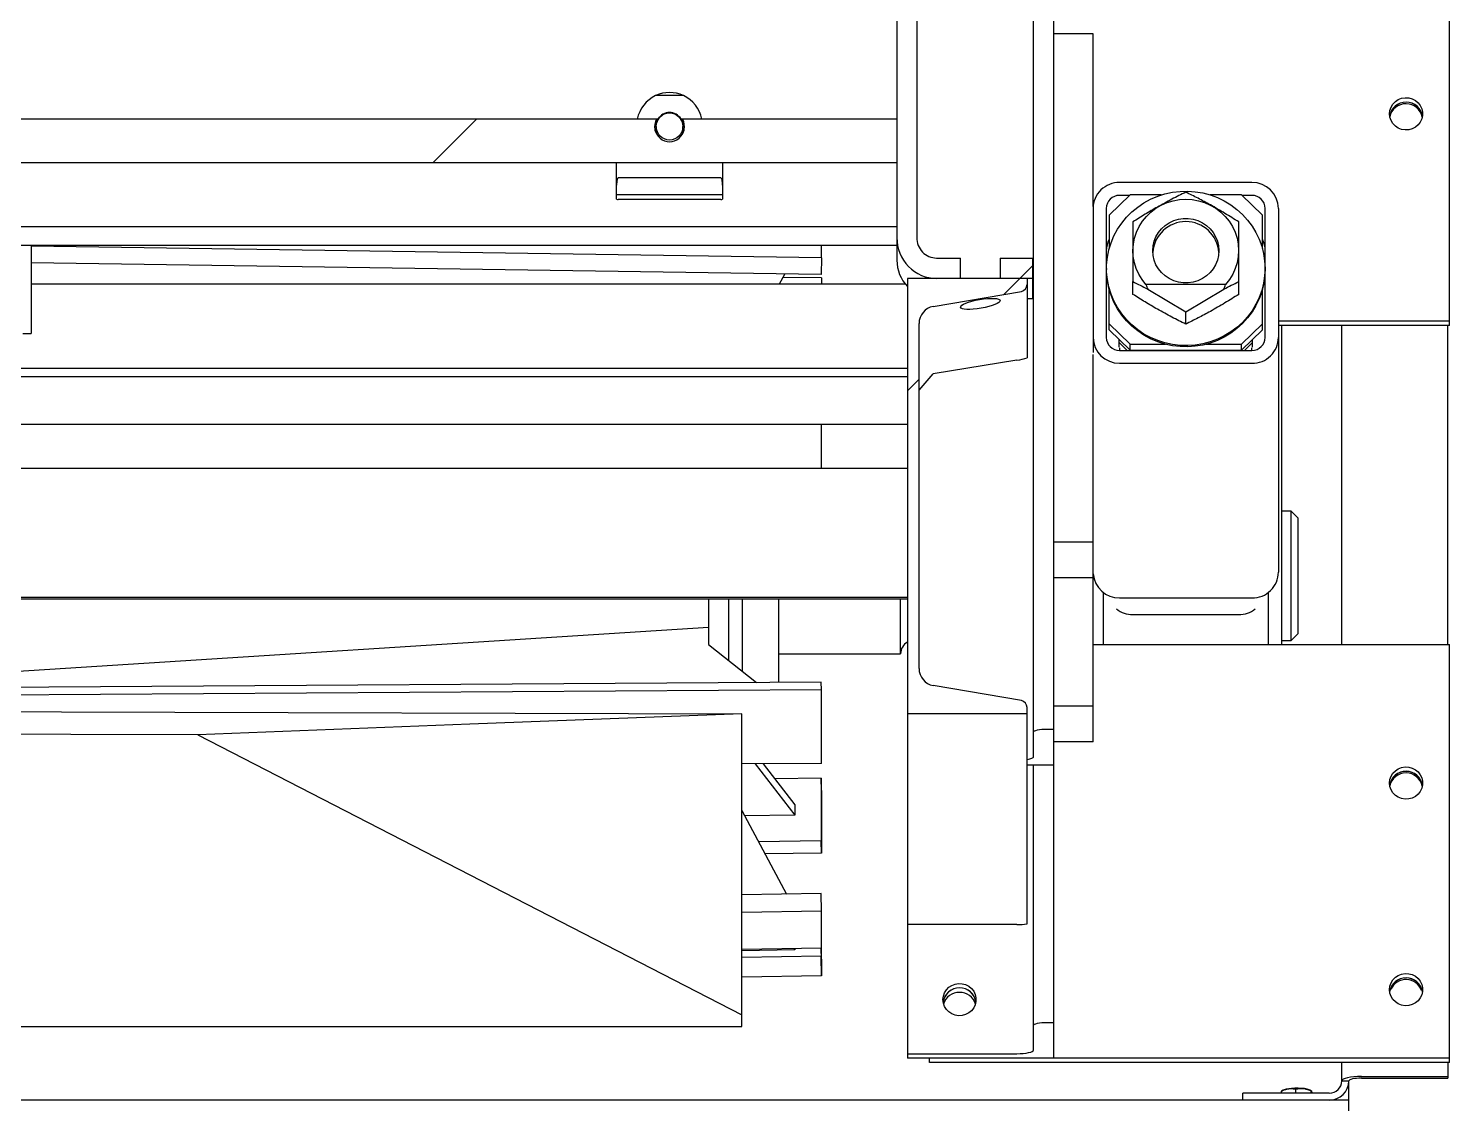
# Model space of a CAD drawing. Header units: millimetres. Extents: x 1293 to 41893, y 1011 to 26911.
# Drawn here: x 23879.6 to 24333.9, y 13605.6 to 13949.1 of the extents above; entities that cross this region are included whole.
import ezdxf

# ---------------------------------------------------------------- set-up
doc = ezdxf.new("R2010")
doc.units = ezdxf.units.MM
doc.header["$LTSCALE"] = 50
doc.layers.add('CAPA_1', color=7, linetype='Continuous')

msp = doc.modelspace()

# ---------------------------------------------------------------- hatches: boundary and pattern name
at = {"layer": 'CAPA_1', "linetype": 'Continuous', "lineweight": 18}
h = msp.add_hatch(dxfattribs=at)
h.set_pattern_fill('ANSI32', color=256, scale=50, angle=3e-322, style=0)
edge = h.paths.add_edge_path(flags=0)
edge.add_line((24163.5925232, 13882.2460213), (24163.5925232, 13956.7899096))
edge.add_line((24163.5925232, 13956.7899096), (24157.2425232, 13956.7899096))
edge.add_line((24157.2425232, 13956.7899096), (24157.2425232, 13882.2460213))
edge.add_ellipse((24169.9425232, 13882.2460213), major_axis=(0, 13.0340622), ratio=0.9743700648, start_angle=90, end_angle=180)
edge.add_line((24169.9425232, 13869.2119591), (24177.5925232, 13869.2119591))
edge.add_line((24177.5925232, 13869.2119591), (24177.5925232, 13875.7289902))
edge.add_line((24177.5925232, 13875.7289902), (24169.9425232, 13875.7289902))
edge.add_ellipse((24169.9425232, 13882.2460213), major_axis=(0, 6.5170311), ratio=0.9743700648, start_angle=90, end_angle=180, ccw=False)
h = msp.add_hatch(dxfattribs=at)
h.set_pattern_fill('ANSI32', color=256, scale=50, angle=3e-322, style=0)
edge = h.paths.add_edge_path(flags=0)
edge.add_ellipse((24084.5758566, 13917.7903536), major_axis=(0, 10.8617185), ratio=0.9743700648, start_angle=282.368179448, end_angle=335.125187521)
edge.add_line((24089.0275985, 13927.6444197), (24080.1241146, 13927.6444197))
edge.add_ellipse((24084.5758566, 13917.7903536), major_axis=(0, 10.8617185), ratio=0.9743700648, start_angle=24.874812479, end_angle=77.631820552)
edge.add_line((24074.2381477, 13920.1168563), (24080.9007506, 13920.1168563))
edge.add_ellipse((24084.5758566, 13917.7903536), major_axis=(0, 4.4315811), ratio=0.9743700648, start_angle=-58.332932144, end_angle=58.332932144, ccw=False)
edge.add_line((24088.2509625, 13920.1168563), (24094.9135654, 13920.1168563))
h = msp.add_hatch(dxfattribs=at)
h.set_pattern_fill('ANSI32', color=256, scale=50, angle=3e-322, style=0)
edge = h.paths.add_edge_path(flags=0)
edge.add_ellipse((24084.5758566, 13917.7903536), major_axis=(0, -4.3446874), ratio=0.9743700648, start_angle=0, end_angle=0)
h = msp.add_hatch(dxfattribs=at)
h.set_pattern_fill('ANSI32', color=256, scale=50, angle=3e-322, style=0)
edge = h.paths.add_edge_path(flags=0)
edge.add_line((23245.2425232, 13920.1168563), (23245.2425232, 13906.2661395))
edge.add_line((23245.2425232, 13906.2661395), (24157.2425232, 13906.2661395))
edge.add_line((24157.2425232, 13906.2661395), (24157.2425232, 13920.1168563))
edge.add_line((24157.2425232, 13920.1168563), (24088.7642555, 13920.1168563))
edge.add_ellipse((24084.5758566, 13917.7903536), major_axis=(0, 4.8877733), ratio=0.9743700648, start_angle=61.576551435, end_angle=298.423448565, ccw=False)
edge.add_line((24080.3874576, 13920.1168563), (23322.0975888, 13920.1168563))
edge.add_ellipse((23317.9091899, 13917.7903536), major_axis=(0, 4.8877733), ratio=0.9743700648, start_angle=61.576551435, end_angle=298.423448565, ccw=False)
edge.add_line((23313.7207909, 13920.1168563), (23245.2425232, 13920.1168563))
h = msp.add_hatch(dxfattribs=at)
h.set_pattern_fill('ANSI32', color=256, scale=50, angle=3e-322, style=0)
edge = h.paths.add_edge_path(flags=0)
edge.add_ellipse((24068.1716899, 13899.0238233), major_axis=(0, -2.3523636), ratio=0.2249510543, start_angle=180, end_angle=270)
edge.add_line((24067.6425232, 13899.0238233), (24067.6425232, 13896.0669166))
edge.add_line((24067.6425232, 13896.0669166), (24101.5091899, 13896.0669166))
edge.add_line((24101.5091899, 13896.0669166), (24101.5091899, 13899.0238233))
edge.add_ellipse((24100.9800232, 13899.0238233), major_axis=(0, -2.3523636), ratio=0.2249510543, start_angle=90, end_angle=180)
edge.add_line((24100.9800232, 13901.3761869), (24068.1716899, 13901.3761869))
h = msp.add_hatch(dxfattribs=at)
h.set_pattern_fill('ANSI32', color=256, scale=50, angle=3e-322, style=0)
h.paths.add_polyline_path([(24190.2925232, 13869.2119591), (24200.5758566, 13869.2119591), (24200.5758566, 13875.7289902), (24190.2925232, 13875.7289902)], flags=0)
h = msp.add_hatch(dxfattribs=at)
h.set_pattern_fill('ANSI32', color=256, scale=50, style=0)
edge = h.paths.add_edge_path(flags=0)
edge.add_line((24198.8785232, 13867.302688), (24198.8785232, 13869.2119591))
edge.add_line((24198.8785232, 13869.2119591), (24160.6091899, 13869.2119591))
edge.add_line((24160.6091899, 13869.2119591), (24160.6091899, 13730.1819626))
edge.add_line((24160.6091899, 13730.1819626), (24198.8785232, 13730.1819626))
edge.add_line((24198.8785232, 13730.1819626), (24198.8785232, 13732.0912337))
edge.add_ellipse((24196.6771899, 13732.0912337), major_axis=(0, 2.2592374), ratio=0.9743700648, start_angle=270, end_angle=350.537)
edge.add_line((24197.0391125, 13734.3197274), (24168.8623033, 13739.1397415))
edge.add_ellipse((24169.7531899, 13744.6252645), major_axis=(0, 5.5611999), ratio=0.9743700648, start_angle=90, end_angle=170.537, ccw=False)
edge.add_line((24164.3345232, 13744.6252645), (24164.3345232, 13854.7686573))
edge.add_ellipse((24169.7531899, 13854.7686573), major_axis=(0, 5.5611999), ratio=0.9743700648, start_angle=9.463, end_angle=90, ccw=False)
edge.add_line((24168.8623033, 13860.2541802), (24197.0391125, 13865.0741943))
edge.add_ellipse((24196.6771899, 13867.302688), major_axis=(0, 2.2592374), ratio=0.9743700648, start_angle=189.463, end_angle=270)
h = msp.add_hatch(dxfattribs=at)
h.set_pattern_fill('ANSI32', color=256, scale=50, angle=3e-322, style=0)
edge = h.paths.add_edge_path(flags=0)
edge.add_ellipse((24249.6091899, 13872.5727421), major_axis=(0, -15.2077729), ratio=0.893077876, start_angle=290.426832373, end_angle=296.498518247)
edge.add_line((24237.4542803, 13865.787419), (24249.6091899, 13858.5901905))
edge.add_line((24249.6091899, 13858.5901905), (24261.7640995, 13865.787419))
edge.add_ellipse((24249.6091899, 13872.5727421), major_axis=(0, -15.2077729), ratio=0.893077876, start_angle=63.501481753, end_angle=69.573167627)
edge.add_line((24262.3368781, 13867.2650628), (24236.8815017, 13867.2650628))
h = msp.add_hatch(dxfattribs=at)
h.set_pattern_fill('ANSI34', color=256, scale=50, style=0)
edge = h.paths.add_edge_path(flags=0)
edge.add_spline(control_points=[(23469.5500865, 13731.9912256), (23447.7114924, 13731.1448935), (23425.8729533, 13730.2971415), (23404.03447, 13729.4479568), (23382.195987, 13728.5987721), (23360.3575597, 13727.7481546), (23338.5191888, 13726.8960915), (23323.9602751, 13726.3280493), (23309.4013865, 13725.7593647), (23294.8425232, 13725.1900335)], knot_values=[0, 0, 0, 0, 0.0983474429, 0.0983474429, 0.0983474429, 0.196694884, 0.196694884, 0.196694884, 0.2622598436, 0.2622598436, 0.2622598436, 0.2622598436], weights=[1, 1, 1, 1, 1, 1, 1, 1, 1, 1], degree=3, periodic=0)
edge.add_spline(control_points=[(23294.8425232, 13725.1900335), (23367.4561296, 13724.9790816), (23440.0697363, 13724.7682186), (23512.6833432, 13724.5574444), (23585.2969501, 13724.3466702), (23657.9105573, 13724.1359847), (23730.5241647, 13723.9253878), (23798.2572132, 13723.7289457), (23865.9902619, 13723.5325807), (23933.7233108, 13723.3362928)], knot_values=[0, 0, 0, 0, 0.3267626077, 0.3267626077, 0.3267626077, 0.6535252154, 0.6535252154, 0.6535252154, 0.9583252154, 0.9583252154, 0.9583252154, 0.9583252154], weights=[1, 1, 1, 1, 1, 1, 1, 1, 1, 1], degree=3, periodic=0)
edge.add_spline(control_points=[(23933.7233108, 13723.3362928), (23948.2164781, 13723.9052318), (23962.7096708, 13724.4735224), (23977.2028888, 13725.0411687), (23991.6961067, 13725.6088149), (24006.1893498, 13726.1758168), (24020.682618, 13726.7421781), (24049.6691535, 13727.8749008), (24078.6557892, 13729.0050614), (24107.6425232, 13730.1326908)], knot_values=[0, 0, 0, 0, 0.0652694852, 0.0652694852, 0.0652694852, 0.1305389699, 0.1305389699, 0.1305389699, 0.2610779359, 0.2610779359, 0.2610779359, 0.2610779359], weights=[1, 1, 1, 1, 1, 1, 1, 1, 1, 1], degree=3, periodic=0)
edge.add_spline(control_points=[(24107.6425232, 13730.1326908), (24035.160306, 13730.343545), (23962.6780891, 13730.5544879), (23890.1958724, 13730.7655196), (23817.7136557, 13730.9765512), (23745.2314393, 13731.1876717), (23672.7492231, 13731.398881), (23605.0161774, 13731.5962515), (23537.2831318, 13731.7936997), (23469.5500865, 13731.9912256)], knot_values=[0, 0, 0, 0, 0.3261713575, 0.3261713575, 0.3261713575, 0.652342715, 0.652342715, 0.652342715, 0.957142715, 0.957142715, 0.957142715, 0.957142715], weights=[1, 1, 1, 1, 1, 1, 1, 1, 1, 1], degree=3, periodic=0)

# ---------------------------------------------------------------- linework, layer by layer
at = {"color": 7, "linetype": 'Continuous', "lineweight": 25}
for p, q in [((24333.9425232, 13854.1227604), (24333.9425232, 14157.6059197)), ((24200.9258566, 13716.4341512), (24200.9258566, 14100.5255778)), ((24207.2758566, 14101.4771088), (24207.2758566, 13620.0784339)), ((24157.2425232, 13956.7899096), (24157.2425232, 13875.0283057)), ((24163.5925232, 13956.7899096), (24163.5925232, 13882.2460213)), ((24219.9982634, 13947.3842376), (24207.2758566, 13947.3842376)), ((24219.9982634, 13892.2096427), (24219.9982634, 13947.3842376)), ((24089.0275985, 13927.6444197), (24080.1241146, 13927.6444197)), ((24080.9007506, 13920.1168563), (24081.3747083, 13920.7317001)), ((24080.9007506, 13920.1168563), (23321.5842958, 13920.1168563)), ((24080.3425232, 13917.7903536), (24080.3425232, 13915.5511529)), ((24157.2425232, 13920.1168563), (24088.2509625, 13920.1168563)), ((24088.8091899, 13915.5511529), (24088.8091899, 13917.7903536)), ((23245.2425232, 13906.2661395), (24157.2425232, 13906.2661395)), ((24067.6425232, 13894.5500325), (24067.6425232, 13906.2661395)), ((24101.5091899, 13906.2661395), (24101.5091899, 13894.5500325)), ((24100.9800232, 13901.3761869), (24068.1716899, 13901.3761869)), ((24270.7758566, 13899.859521), (24228.4425232, 13899.859521)), ((24067.6425232, 13896.0669166), (24101.5091899, 13896.0669166)), ((24100.9800232, 13894.4309959), (24068.1716899, 13894.4309959)), ((24231.7958566, 13895.8880388), (24225.1291899, 13889.3922384)), ((24231.6384717, 13895.7346877), (24228.4425232, 13895.7346877)), ((24241.7673271, 13895.8880388), (24231.7958566, 13895.8880388)), ((24267.4225232, 13895.8880388), (24257.4510527, 13895.8880388)), ((24274.0891899, 13889.3922384), (24267.4225232, 13895.8880388)), ((24270.7758566, 13895.7346877), (24267.5799081, 13895.7346877)), ((24219.9758566, 13891.6098544), (24219.9758566, 13845.5625659)), ((24224.2091899, 13891.6098544), (24224.2091899, 13850.3615217)), ((24225.1291899, 13889.3922384), (24225.1291899, 13878.7690438)), ((24274.0891899, 13878.7690438), (24274.0891899, 13889.3922384)), ((24275.0091899, 13850.3615217), (24275.0091899, 13891.6098544)), ((24279.2425232, 13891.6098544), (24279.2425232, 13775.3778369)), ((23245.2425232, 13885.8364462), (24157.2425232, 13885.8364462)), ((23245.2425232, 13879.802719), (24157.2425232, 13879.802719)), ((23880.5067571, 13879.802719), (23880.5067571, 13851.5957472)), ((24133.153346, 13875.7980647), (23880.5067571, 13879.5338838)), ((24133.153346, 13875.7980647), (24133.0425232, 13870.4195976)), ((24133.153346, 13875.7980647), (24133.153346, 13879.802719)), ((24169.9425232, 13875.7289902), (24177.5925232, 13875.7289902)), ((24177.5925232, 13869.2119591), (24177.5925232, 13875.7289902)), ((24190.2925232, 13875.7289902), (24190.2925232, 13869.2119591)), ((24190.2925232, 13875.7289902), (24200.5758566, 13875.7289902)), ((24200.5758566, 13875.7289902), (24200.5758566, 13862.6538059)), ((24133.0425232, 13870.4195976), (23880.5067571, 13874.1537781)), ((24224.2758566, 13872.4163768), (24224.2758566, 13872.0354596)), ((24274.9425232, 13872.0354596), (24274.9425232, 13872.4163768)), ((23880.5067571, 13867.4584495), (24159.8959798, 13867.4584495)), ((24119.7168976, 13867.4584495), (24121.464282, 13870.590802)), ((24133.153346, 13869.3624946), (24120.8593257, 13869.5063604)), ((24133.153346, 13869.3624946), (24133.1037717, 13867.4584495)), ((24133.153346, 13869.3624946), (24133.153346, 13867.4584495)), ((24200.5758566, 13869.2119591), (24160.6091899, 13869.2119591)), ((24160.6091899, 13869.2119591), (24160.6091899, 13620.0784339)), ((24198.8785232, 13869.2119591), (24198.8785232, 13843.8587741)), ((24232.6758566, 13864.1335641), (24232.6758566, 13868.2018521)), ((24262.3368781, 13867.2650628), (24236.8815017, 13867.2650628)), ((24266.5425232, 13864.1335641), (24266.5425232, 13868.2018521)), ((24168.8623033, 13860.2541802), (24197.0391125, 13865.0741943)), ((24200.5758566, 13862.6538059), (24198.8785232, 13862.6538059)), ((24225.1291899, 13852.7740953), (24225.1291899, 13865.6827927)), ((24237.4542803, 13865.787419), (24249.6091899, 13858.5901905)), ((24249.6091899, 13858.5901905), (24261.7640995, 13865.787419)), ((24274.0891899, 13852.7740953), (24274.0891899, 13865.6827927)), ((24249.6091899, 13854.6136272), (24249.6091899, 13858.5901905)), ((24164.3345232, 13744.6252645), (24164.3345232, 13854.7686573)), ((24225.1291899, 13854.6786809), (24231.7958566, 13848.1828805)), ((24225.1291899, 13852.7740953), (24231.7958566, 13846.2782949)), ((24267.4225232, 13848.1828805), (24274.0891899, 13854.6786809)), ((24267.4225232, 13846.2782949), (24274.0891899, 13852.7740953)), ((24333.9425232, 13855.5511996), (24279.2425232, 13855.5511996)), ((24333.9425232, 13854.1227604), (24279.2425232, 13854.1227604)), ((24280.2758566, 13752.2679727), (24280.2758566, 13854.1227604)), ((24299.4749899, 13752.2679727), (24299.4749899, 13854.1227604)), ((24333.3416566, 13752.2679727), (24333.3416566, 13854.1227604)), ((23877.8609238, 13851.5957472), (23880.5067571, 13851.5957472)), ((24228.2758566, 13847.2469828), (24228.2758566, 13849.7080775)), ((24228.2758566, 13848.7466565), (24230.8518471, 13846.2366884)), ((24231.7958566, 13848.1828805), (24243.0894217, 13848.1828805)), ((24231.7958566, 13846.2782949), (24231.7958566, 13848.1828805)), ((24256.1289581, 13848.1828805), (24267.4225232, 13848.1828805)), ((24267.4225232, 13846.2782949), (24267.4225232, 13848.1828805)), ((24268.3665326, 13846.2366884), (24270.9425232, 13848.7466565)), ((24270.9425232, 13847.2469828), (24270.9425232, 13849.7080775)), ((24219.9982634, 13721.1031274), (24219.9982634, 13844.9627776)), ((24228.4425232, 13847.0845878), (24228.4425232, 13846.2366884)), ((24228.4425232, 13846.2366884), (24270.7758566, 13846.2366884)), ((24231.7958566, 13846.2782949), (24267.4225232, 13846.2782949)), ((24249.6091899, 13846.2366884), (24249.6091899, 13846.2782949)), ((24270.7758566, 13846.2366884), (24270.7758566, 13847.0845878)), ((23241.8758566, 13840.5385509), (24160.6091899, 13840.5385509)), ((24195.6341899, 13843.0818994), (24168.8623033, 13838.7339614)), ((24228.4425232, 13842.1118551), (24270.7758566, 13842.1118551)), ((23241.8758566, 13837.8459982), (24160.6091899, 13837.8459982)), ((24164.3345232, 13833.5260223), (24168.8623033, 13838.7339614)), ((23241.8758566, 13822.6951126), (24160.6091899, 13822.6951126)), ((24133.153346, 13808.6235635), (24133.153346, 13822.6951126)), ((23241.8758566, 13808.6235635), (24160.6091899, 13808.6235635)), ((24283.3258566, 13794.8117526), (24280.2758566, 13794.8117526)), ((24285.4425232, 13792.695086), (24283.3258566, 13794.8117526)), ((24283.3258566, 13753.5367526), (24283.3258566, 13794.8117526)), ((24285.4425232, 13792.695086), (24285.4425232, 13755.6534193)), ((24219.9982634, 13784.9892268), (24207.2758566, 13784.9892268)), ((24219.9982634, 13773.5917067), (24207.2758566, 13773.5917067)), ((23241.8758566, 13767.3752308), (24160.6091899, 13767.3752308)), ((23241.8758566, 13766.8441593), (24160.6091899, 13766.8441593)), ((24097.0591899, 13766.8441593), (24097.0591899, 13752.2462627)), ((24103.4091899, 13766.8441593), (24103.4091899, 13747.1911357)), ((24107.7733549, 13766.8441593), (24107.7733549, 13743.7168982)), ((24119.4150216, 13766.8441593), (24119.4150216, 13740.1126573)), ((24158.4425232, 13749.3034193), (24158.4425232, 13766.8441593)), ((24223.1758566, 13768.9185154), (24223.1758566, 13752.2679727)), ((24228.4425232, 13767.1281704), (24270.7758566, 13767.1281704)), ((24276.0425232, 13752.2679727), (24276.0425232, 13768.9185154)), ((24232.6758566, 13761.8050593), (24266.5425232, 13761.8050593)), ((24097.0591899, 13757.6320883), (23787.688725, 13737.9343033)), ((24280.2758566, 13753.5367526), (24283.3258566, 13753.5367526)), ((24283.3258566, 13753.5367526), (24285.4425232, 13755.6534193)), ((24097.0591899, 13752.2462627), (24112.359027, 13740.0663226)), ((24119.4150216, 13749.3034193), (24158.4425232, 13749.3034193)), ((24219.9982634, 13752.2679727), (24333.9425232, 13752.2679727)), ((24333.9425232, 13618.6499948), (24333.9425232, 13752.2679727)), ((24133.0425232, 13740.2021453), (23701.353346, 13737.3673629)), ((24133.153346, 13737.8135935), (24133.0425232, 13740.2021453)), ((24197.0391125, 13734.3197274), (24168.8623033, 13739.1397415)), ((24133.153346, 13737.8135935), (23701.4641688, 13734.9788111)), ((24133.153346, 13714.2795902), (24133.153346, 13737.8135935)), ((24107.6425232, 13630.2409193), (24107.6425232, 13730.1326908)), ((24160.6091899, 13730.1819626), (24198.8785232, 13730.1819626)), ((24198.8785232, 13663.0051786), (24198.8785232, 13732.0912337)), ((24219.9982634, 13732.5006475), (24207.2758566, 13732.5006475)), ((23933.7233108, 13723.3362928), (24107.6425232, 13633.9299213)), ((24205.1558032, 13725.2428596), (24207.2758566, 13725.2428596)), ((24219.9982634, 13721.1031274), (24207.2758566, 13721.1031274)), ((24133.153346, 13714.2795902), (24107.6425232, 13714.1120678)), ((24111.9492536, 13714.1403489), (24124.5758566, 13697.7269661)), ((24114.50607, 13714.1571388), (24124.5758566, 13701.0673741)), ((24198.8785232, 13713.815346), (24207.2758566, 13713.815346)), ((24200.9258566, 13622.6972391), (24200.9258566, 13713.815346)), ((24133.0425232, 13709.5091793), (24118.2040843, 13709.350072)), ((24133.0425232, 13709.5091793), (24133.0425232, 13689.466731)), ((24133.153346, 13705.6089701), (24133.0425232, 13709.5091793)), ((24133.153346, 13705.6089701), (24133.153346, 13685.5665218)), ((24107.6425232, 13699.2543092), (24121.9493017, 13672.4992466)), ((24124.5758566, 13701.0673741), (24124.5758566, 13697.7269661)), ((24124.5758566, 13697.7269661), (24108.5511235, 13697.5551386)), ((24133.0425232, 13689.466731), (24112.9912198, 13689.251728)), ((24133.153346, 13685.5665218), (24133.0425232, 13689.466731)), ((24133.153346, 13685.5665218), (24115.065527, 13685.3725726)), ((24133.0425232, 13672.6703711), (24107.6425232, 13672.2785498)), ((24133.153346, 13667.0593688), (24133.0425232, 13672.6703711)), ((24133.153346, 13667.0593688), (24107.6425232, 13666.6658379)), ((24133.153346, 13655.173538), (24133.153346, 13667.0593688)), ((24195.6341899, 13662.7552059), (24160.7058032, 13662.7552059)), ((24133.153346, 13655.173538), (24107.6425232, 13654.7800071)), ((24124.5758566, 13654.7071601), (24107.6425232, 13654.4181532)), ((24124.4155968, 13655.0387491), (24124.5758566, 13654.7071601)), ((24124.5758566, 13655.0412213), (24124.5758566, 13654.7071601)), ((24133.0425232, 13655.1718284), (24133.0425232, 13652.6333911)), ((24133.153346, 13651.7492427), (24133.0922337, 13655.1725953)), ((24133.0425232, 13652.6333911), (24107.6425232, 13652.1998807)), ((24133.153346, 13646.4253887), (24133.0425232, 13652.6333911)), ((24133.153346, 13651.7492427), (24133.153346, 13646.4253887)), ((24133.153346, 13646.4253887), (24107.6425232, 13645.9899868)), ((23294.8425232, 13630.2409193), (24107.6425232, 13630.2409193)), ((24205.1558032, 13631.5059475), (24207.2758566, 13631.5059475)), ((24160.7058032, 13621.5068731), (24195.6341899, 13621.5068731)), ((24333.9425232, 13620.0784339), (24160.6091899, 13620.0784339)), ((24167.6678566, 13618.6499948), (24167.6678566, 13620.0784339)), ((24333.9425232, 13618.6499948), (24167.6678566, 13618.6499948)), ((24299.4749899, 13612.7988219), (24299.4749899, 13618.6499948)), ((24333.3416566, 13618.6499948), (24333.3416566, 13613.6986261)), ((24299.4749899, 13612.7988219), (24301.7525232, 13612.7988219)), ((24301.7525232, 13477.5906264), (24301.7525232, 13612.7988219)), ((24305.7525232, 13614.2109596), (24333.3416566, 13614.2109596)), ((24305.7525232, 13613.6986261), (24333.3416566, 13613.6986261)), ((24267.8858566, 13606.6821813), (24267.8858566, 13608.9013416)), ((24295.4749899, 13608.9013416), (24267.8858566, 13608.9013416)), ((24280.1825307, 13608.9013416), (24280.1825307, 13609.5505252)), ((24280.2014495, 13609.5281027), (24280.1825307, 13609.5505252)), ((24280.7601875, 13609.8535307), (24280.1850356, 13609.5569716)), ((24284.7795395, 13608.9013416), (24284.7795395, 13610.2261306)), ((24289.7541984, 13609.6768422), (24289.4115256, 13609.8535307)), ((24289.6930772, 13608.9013416), (24289.6930772, 13609.6651174)), ((24289.6930772, 13609.6651174), (24289.7457458, 13609.660054)), ((24301.7525232, 13606.6821813), (23100.7325232, 13606.6821813))]:
    msp.add_line(p, q, dxfattribs=at)
at = {"color": 7, "linetype": 'Continuous', "lineweight": 25, "flags": 128}
for points in [[(24314.7375232, 13921.808364), (24314.8612394, 13922.9167605), (24315.2266033, 13923.9733297), (24315.8165308, 13924.9286674), (24316.6034375, 13925.7381033), (24317.5505286, 13926.3637889), (24318.6135191, 13926.7764678), (24319.7427048, 13926.9568438), (24320.8852863, 13926.8964826), (24321.9878376, 13926.5982066), (24322.9988048, 13926.0759629), (24323.870916, 13925.354171), (24324.5633924, 13924.4665811), (24325.0438546, 13923.454696), (24325.2898366, 13922.3658302), (24325.2898366, 13921.2508979), (24325.0438546, 13920.162032), (24324.5633924, 13919.1501469), (24323.870916, 13918.262557), (24322.9988048, 13917.5407651), (24321.9878376, 13917.0185214), (24320.8852863, 13916.7202454), (24319.7427048, 13916.6598842), (24318.6135191, 13916.8402602), (24317.5505286, 13917.2529392), (24316.6034375, 13917.8786248), (24315.8165308, 13918.6880606), (24315.2266033, 13919.6433983), (24314.8612394, 13920.6999675), (24314.7375232, 13921.808364)], [(24080.0137604, 13916.3871246), (24080.2849923, 13917.0685726), (24080.3425232, 13917.1810527)], [(24080.0551791, 13916.2676077), (24080.2849923, 13916.8211264), (24080.3425232, 13916.9336065)], [(24080.3425232, 13916.232719), (24080.2849923, 13916.120239), (24080.1854815, 13915.9050662)], [(24088.8091899, 13917.1810527), (24088.8667208, 13917.0685726), (24089.1379526, 13916.3871249)], [(24088.8091899, 13916.9336065), (24088.8667208, 13916.8211264), (24089.0965407, 13916.2675881)], [(24088.9662365, 13915.9050551), (24088.8667208, 13916.120239), (24088.8091899, 13916.232719)], [(24274.9425232, 13872.4163768), (24274.824258, 13870.0340231), (24274.4705664, 13867.6739129), (24273.8847509, 13865.3580817), (24273.072281, 13863.108152), (24272.0407425, 13860.9451306), (24270.7997667, 13858.8892132), (24269.3609402, 13856.9595953), (24267.7376969, 13855.1742931), (24265.9451926, 13853.5499757), (24264.0001635, 13852.1018087), (24261.9207697, 13850.8433135), (24259.726426, 13849.78624), (24257.4376204, 13848.9404581), (24255.0757229, 13848.3138645), (24252.6627858, 13847.9123096), (24250.2213381, 13847.7395425), (24247.774175, 13847.7971764), (24245.3441448, 13848.0846731), (24242.9539363, 13848.5993484), (24240.6258661, 13849.3363969), (24238.3816707, 13850.2889369), (24236.2423037, 13851.4480749), (24234.2277397, 13852.8029882), (24232.3567881, 13854.3410265), (24230.6469176, 13856.0478295), (24229.1140927, 13857.9074611), (24227.772625, 13859.9025586), (24226.6350394, 13862.0144943), (24225.7119573, 13864.2235495), (24225.0119972, 13866.5090989), (24224.5416944, 13868.849803), (24224.3054401, 13871.2238073), (24224.3054401, 13873.6089462), (24224.5416944, 13875.9829505), (24225.0119972, 13878.3236546), (24225.7119573, 13880.609204), (24226.6350394, 13882.8182593), (24227.772625, 13884.9301949), (24229.1140927, 13886.9252924), (24230.6469176, 13888.7849241), (24232.3567881, 13890.491727), (24234.2277397, 13892.0297653), (24236.2423037, 13893.3846786), (24238.3816707, 13894.5438166), (24240.6258661, 13895.4963566), (24242.9539363, 13896.2334051), (24245.3441448, 13896.7480804), (24247.774175, 13897.0355771), (24250.2213381, 13897.093211), (24252.6627858, 13896.9204439), (24255.0757229, 13896.518889), (24257.4376204, 13895.8922954), (24259.726426, 13895.0465135), (24261.9207697, 13893.9894401), (24264.0001635, 13892.7309448), (24265.9451926, 13891.2827778), (24267.7376969, 13889.6584604), (24269.3609402, 13887.8731583), (24270.7997667, 13885.9435403), (24272.0407425, 13883.8876229), (24273.072281, 13881.7246015), (24273.8847509, 13879.4746718), (24274.4705664, 13877.1588407), (24274.824258, 13874.7987304), (24274.9425232, 13872.4163768)], [(24236.8815017, 13867.2650628), (24235.6406611, 13868.8330549), (24234.6021112, 13870.5349262), (24233.7808921, 13872.3460302), (24233.1888968, 13874.2401389), (24232.8346982, 13876.1898219), (24232.723426, 13878.1668442), (24232.8566916, 13880.1425747), (24233.232565, 13882.0884011), (24233.8456029, 13883.9761441), (24234.6869273, 13885.7784658), (24235.7443542, 13887.469265), (24237.0025702, 13889.0240559), (24238.4433538, 13890.420322), (24240.0458398, 13891.6378428), (24241.7868213, 13892.6589864), (24243.6410853, 13893.4689645), (24245.5817789, 13894.0560473), (24247.5807969, 13894.4117327), (24249.6091899, 13894.5308696), (24251.6375829, 13894.4117327), (24253.6366009, 13894.0560473), (24255.5772944, 13893.4689645), (24257.4315585, 13892.6589864), (24259.1725399, 13891.6378428), (24260.775026, 13890.420322), (24262.2158096, 13889.0240559), (24263.4740256, 13887.469265), (24264.5314525, 13885.7784658), (24265.3727769, 13883.9761441), (24265.9858148, 13882.0884011), (24266.3616882, 13880.1425747), (24266.4949537, 13878.1668442), (24266.3836815, 13876.1898219), (24266.029483, 13874.2401389), (24265.4374876, 13872.3460302), (24264.6162686, 13870.5349262), (24263.5777187, 13868.8330549), (24262.3368781, 13867.2650628)], [(24260.1925232, 13878.077645), (24260.0743161, 13876.5407087), (24259.7223354, 13875.0381051), (24259.1444437, 13873.6033998), (24258.3535503, 13872.2686417), (24257.3673222, 13871.0636471), (24256.2077903, 13870.0153337), (24254.9008566, 13869.147119), (24253.4757157, 13868.4783974), (24251.9642031, 13868.0241072), (24250.4000834, 13867.7943965), (24248.8182964, 13867.7943965), (24247.2541767, 13868.0241072), (24245.742664, 13868.4783974), (24244.3175232, 13869.147119), (24243.0105895, 13870.0153337), (24241.8510576, 13871.0636471), (24240.8648295, 13872.2686417), (24240.073936, 13873.6033998), (24239.4960444, 13875.0381051), (24239.1440636, 13876.5407087), (24239.0258566, 13878.077645), (24239.1440636, 13879.6145812), (24239.4960444, 13881.1171848), (24240.073936, 13882.5518902), (24240.8648295, 13883.8866483), (24241.8510576, 13885.0916428), (24243.0105895, 13886.1399562), (24244.3175232, 13887.008171), (24245.742664, 13887.6768925), (24247.2541767, 13888.1311827), (24248.8182964, 13888.3608935), (24250.4000834, 13888.3608935), (24251.9642031, 13888.1311827), (24253.4757157, 13887.6768925), (24254.9008566, 13887.008171), (24256.2077903, 13886.1399562), (24257.3673222, 13885.0916428), (24258.3535503, 13883.8866483), (24259.1444437, 13882.5518902), (24259.7223354, 13881.1171848), (24260.0743161, 13879.6145812), (24260.1925232, 13878.077645)], [(24274.9425232, 13872.0354596), (24274.824258, 13869.653106), (24274.4705664, 13867.2929958), (24273.8847509, 13864.9771646), (24273.072281, 13862.7272349), (24272.0407425, 13860.5642135), (24270.7997667, 13858.5082961), (24269.3609402, 13856.5786782), (24267.7376969, 13854.793376), (24265.9451926, 13853.1690586), (24264.0001635, 13851.7208916), (24261.9207697, 13850.4623963), (24259.726426, 13849.4053229), (24257.4376204, 13848.559541), (24255.0757229, 13847.9329474), (24252.6627858, 13847.5313925), (24250.2213381, 13847.3586254), (24247.774175, 13847.4162593), (24245.3441448, 13847.703756), (24242.9539363, 13848.2184313), (24240.6258661, 13848.9554798), (24238.3816707, 13849.9080198), (24236.2423037, 13851.0671578), (24234.2277397, 13852.4220711), (24232.3567881, 13853.9601094), (24230.6469176, 13855.6669123), (24229.1140927, 13857.526544), (24227.772625, 13859.5216415), (24226.6350394, 13861.6335772), (24225.7119573, 13863.8426324), (24225.0119972, 13866.1281818), (24224.5416944, 13868.4688859), (24224.3054401, 13870.8428902), (24224.2758566, 13872.0354596)], [(23469.5500865, 13731.9912256), (23672.7492231, 13731.398881), (23890.1958724, 13730.7655196), (24107.6425232, 13730.1326908)], [(24107.6425232, 13730.1326908), (24020.682618, 13726.7421781), (23977.2028888, 13725.0411687), (23933.7233108, 13723.3362928)], [(23933.7233108, 13723.3362928), (23730.5241647, 13723.9253878), (23512.6833432, 13724.5574444), (23294.8425232, 13725.1900335)], [(24200.9258566, 13724.2913286), (24201.0071338, 13724.4769631), (24201.2478421, 13724.6554638), (24201.6387311, 13724.8199709), (24202.1647793, 13724.9641626), (24202.8057708, 13725.0824977), (24203.5370727, 13725.1704286), (24204.3305816, 13725.2245762), (24205.1558032, 13725.2428596)], [(24198.8785232, 13715.493758), (24199.3324416, 13715.5827577), (24199.7384742, 13715.6827815), (24200.0913635, 13715.7925342), (24200.3865402, 13715.9105947), (24200.6201823, 13716.0354344), (24200.7892646, 13716.1654367), (24200.8915977, 13716.2989185), (24200.9258566, 13716.4341512)], [(24314.7375232, 13707.9796054), (24314.8612394, 13709.0880019), (24315.2266033, 13710.1445711), (24315.8165308, 13711.0999088), (24316.6034375, 13711.9093446), (24317.5505286, 13712.5350302), (24318.6135191, 13712.9477092), (24319.7427048, 13713.1280852), (24320.8852863, 13713.067724), (24321.9878376, 13712.769448), (24322.9988048, 13712.2472043), (24323.870916, 13711.5254124), (24324.5633924, 13710.6378225), (24325.0438546, 13709.6259374), (24325.2898366, 13708.5370715), (24325.2898366, 13707.4221392), (24325.0438546, 13706.3332734), (24324.5633924, 13705.3213883), (24323.870916, 13704.4337984), (24322.9988048, 13703.7120065), (24321.9878376, 13703.1897628), (24320.8852863, 13702.8914868), (24319.7427048, 13702.8311256), (24318.6135191, 13703.0115016), (24317.5505286, 13703.4241805), (24316.6034375, 13704.0498661), (24315.8165308, 13704.859302), (24315.2266033, 13705.8146397), (24314.8612394, 13706.8712089), (24314.7375232, 13707.9796054)], [(24171.9841899, 13638.7857023), (24172.1079061, 13639.8940988), (24172.47327, 13640.950668), (24173.0631974, 13641.9060057), (24173.8501041, 13642.7154415), (24174.7971952, 13643.3411271), (24175.8601858, 13643.7538061), (24176.9893715, 13643.9341821), (24178.131953, 13643.8738209), (24179.2345043, 13643.5755449), (24180.2454714, 13643.0533012), (24181.1175827, 13642.3315093), (24181.8100591, 13641.4439194), (24182.2905213, 13640.4320343), (24182.5365032, 13639.3431684), (24182.5365032, 13638.2282361), (24182.2905213, 13637.1393703), (24181.8100591, 13636.1274852), (24181.1175827, 13635.2398953), (24180.2454714, 13634.5181034), (24179.2345043, 13633.9958597), (24178.131953, 13633.6975837), (24176.9893715, 13633.6372225), (24175.8601858, 13633.8175985), (24174.7971952, 13634.2302774), (24173.8501041, 13634.855963), (24173.0631974, 13635.6653989), (24172.47327, 13636.6207366), (24172.1079061, 13637.6773058), (24171.9841899, 13638.7857023)], [(24314.7375232, 13641.982273), (24314.8612394, 13643.0906695), (24315.2266033, 13644.1472387), (24315.8165308, 13645.1025764), (24316.6034375, 13645.9120123), (24317.5505286, 13646.5376979), (24318.6135191, 13646.9503768), (24319.7427048, 13647.1307528), (24320.8852863, 13647.0703916), (24321.9878376, 13646.7721156), (24322.9988048, 13646.2498719), (24323.870916, 13645.52808), (24324.5633924, 13644.6404901), (24325.0438546, 13643.628605), (24325.2898366, 13642.5397392), (24325.2898366, 13641.4248068), (24325.0438546, 13640.335941), (24324.5633924, 13639.3240559), (24323.870916, 13638.436466), (24322.9988048, 13637.7146741), (24321.9878376, 13637.1924304), (24320.8852863, 13636.8941544), (24319.7427048, 13636.8337932), (24318.6135191, 13637.0141692), (24317.5505286, 13637.4268482), (24316.6034375, 13638.0525337), (24315.8165308, 13638.8619696), (24315.2266033, 13639.8173073), (24314.8612394, 13640.8738765), (24314.7375232, 13641.982273)], [(24200.9258566, 13630.5544165), (24201.0071338, 13630.740051), (24201.2478421, 13630.9185517), (24201.6387311, 13631.0830588), (24202.1647793, 13631.2272505), (24202.8057708, 13631.3455856), (24203.5370727, 13631.4335165), (24204.3305816, 13631.4876641), (24205.1558032, 13631.5059475)], [(24195.6341899, 13621.5068731), (24196.6665428, 13621.5297457), (24197.6592231, 13621.5974844), (24198.5740824, 13621.707486), (24199.3759633, 13621.8555233), (24200.0340499, 13622.0359072), (24200.5230524, 13622.2417058), (24200.8241787, 13622.4650103), (24200.9258566, 13622.6972391)], [(24305.7525232, 13614.2109596), (24304.5278372, 13614.1838258), (24303.3502152, 13614.103467), (24302.2649126, 13613.9729715), (24301.3136368, 13613.797354), (24300.532945, 13613.5833636), (24299.9528387, 13613.3392236), (24299.5956109, 13613.0743163), (24299.4749899, 13612.7988219)], [(24305.7525232, 13613.6986261), (24304.9721619, 13613.6813366), (24304.2217895, 13613.6301326), (24303.5302423, 13613.5469817), (24302.9240961, 13613.4350795), (24302.4266448, 13613.2987263), (24302.0570051, 13613.143162), (24301.8293821, 13612.974365), (24301.7525232, 13612.7988219)], [(24289.4115256, 13609.8535307), (24289.0368025, 13610.0096643), (24288.3633608, 13610.1928758), (24287.5255714, 13610.3377838), (24286.5654445, 13610.4371221), (24285.5311248, 13610.4859093), (24284.4744776, 13610.4816991), (24283.4484874, 13610.4247025), (24282.5046018, 13610.3177777), (24281.6901511, 13610.1662863), (24281.0459752, 13609.9778247), (24280.7601875, 13609.8535307)]]:
    msp.add_lwpolyline(points, dxfattribs=at)
at = {"color": 7, "linetype": 'Continuous', "lineweight": 25}
for centre, radius, start, end in [((24084.5758566, 13917.7691581), 10.8323035, 65.734273827, 114.265726173), ((24320.0071224, 13920.2393716), 5.3058108, 7.518374052, 170.915483377), ((24320.0291899, 13920.2559376), 5.3072618, 9.087104333, 170.912895667), ((24084.6034531, 13917.7811801), 4.3312479, 32.633395417, 81.761914459), ((24320.0075215, 13919.7185286), 5.3123469, 11.308319397, 167.533550804), ((24084.4066024, 13917.1907698), 4.5942439, 132.670669934, 175.795733134), ((24084.4000108, 13916.943873), 4.5881196, 138.41458475, 172.879091186), ((24084.7451057, 13917.1907691), 4.5942487, 4.202990041, 47.332997167), ((24084.7517164, 13916.9438795), 4.588104, 7.115647296, 41.580344749), ((24228.3310129, 13891.5044438), 8.3558213, 89.235352343, 179.277181185), ((24270.8785655, 13891.495411), 8.3647406, 0.783925428, 90.703541045), ((24068.0460926, 13895.1083642), 0.688914, 234.140113767, 280.504457802), ((24101.1056205, 13895.1083642), 0.688914, 259.495542197, 305.859886233), ((24228.3889684, 13891.5548909), 4.1801399, 89.265921947, 179.24661158), ((24270.8294114, 13891.5548909), 4.1801399, 0.75338842, 90.734078053), ((24249.6091899, 13876.7639785), 10.596252, 4.151124056, 175.848875947), ((24232.2908624, 13878.0321159), 8.081674, 152.394859642, 179.964828424), ((24266.9275174, 13878.0321159), 8.081674, 0.035171576, 27.605140358), ((24169.4611233, 13875.0588257), 12.2186382, 180.143114994, 223.575927497), ((24228.3398143, 13850.4759652), 8.3647406, 180.783925428, 270.703541045), ((24228.3889684, 13850.4164852), 4.1801399, 180.75338842, 270.734078053), ((24270.8873669, 13850.4669323), 8.3558213, 269.235352343, 359.277181185), ((24270.8294114, 13850.4164852), 4.1801399, 269.265921947, 359.24661158), ((24270.8873669, 13775.4832475), 8.3558213, 269.235352343, 359.277181185), ((24228.3448998, 13775.5059146), 8.378313, 184.983853284, 270.667620748), ((24232.6633346, 13770.4098854), 8.6048352, 232.366828525, 270.083378173), ((24266.5550452, 13770.4098854), 8.6048352, 269.916621827, 307.633171475), ((24162.6758566, 13749.3034193), 4.2333333, 119.221617597, 180), ((24320.0071463, 13706.4115195), 5.3074048, 8.388705006, 170.03909061), ((24320.0291899, 13706.427179), 5.3072618, 9.087104402, 170.912895597), ((24320.0075238, 13705.8923706), 5.3126438, 11.471024544, 167.368508853), ((24160.7057985, 13643.955524), 18.7996819, 89.999985568, 90.294435263), ((24195.7670232, 13682.2098775), 19.4551251, 269.608800016, 279.202958255), ((24320.0071599, 13640.4131199), 5.3082223, 8.836403373, 169.589975923), ((24320.0291899, 13640.4298466), 5.3072618, 9.08710458, 170.91289542), ((24320.0057384, 13639.8567925), 5.3366825, 20.67602283, 154.966326614), ((24177.2758589, 13637.2355788), 5.3054995, 8.122710349, 171.880279874), ((24177.2758577, 13637.2344274), 5.3063806, 8.604680528, 171.396814581), ((24177.2758568, 13635.7794362), 5.3235788, 17.119094935, 162.881278843), ((24160.7057985, 13602.7071913), 18.7996819, 89.999985568, 90.294435263), ((24295.5544054, 13612.8803263), 6.1986537, 269.265921947, 359.24661158), ((24295.5255929, 13612.8507559), 3.9497385, 269.265921947, 359.24661158)]:
    msp.add_arc(centre, radius, start, end, dxfattribs=at)
for centre, major_axis, ratio, start_param, end_param in [((24084.5758566, 13917.7903536), (0, 10.8617185), 0.9743700648, 0.4341473786, 1.3549308729), ((24084.5758566, 13917.7903536), (0, 10.8617185), 0.9743700648, 4.9282544342, 5.8490379286), ((24084.5758566, 13917.7903536), (0, 4.4315811), 0.9743700648, 5.2650835789, 7.3012870354), ((24084.5758566, 13917.7903536), (0, 4.8877733), 0.9743700648, 1.0747135646, 5.2084717426), ((24068.1716899, 13899.0238233), (0, -2.3523636), 0.2249510543, 3.1415926536, 4.7123889804), ((24100.9800232, 13899.0238233), (0, -2.3523636), 0.2249510543, 1.5707963268, 3.1415926536), ((24169.9425232, 13882.2460213), (0, 13.0340622), 0.9743700648, 1.5707963268, 3.1415926536), ((24169.9425232, 13882.2460213), (0, 6.5170311), 0.9743700648, 1.5707963268, 3.1415926536), ((24196.6771899, 13867.302688), (0, 2.2592374), 0.9743700648, 3.3067531607, 4.7123889804), ((24249.6091899, 13872.5727421), (0, -15.2077729), 0.893077876, 5.068904461, 5.1748753707), ((24249.6091899, 13872.5727421), (0, -15.2077729), 0.893077876, 1.1083099365, 1.2142808461), ((24169.7531899, 13854.7686573), (0, 5.5611999), 0.9743700648, 0.1651605071, 1.5707963268), ((24195.6341899, 13844.2722654), (5.287972, 0.9032776), 0.2188789331, 4.6750180567, 5.3349997151), ((24169.7531899, 13744.6252645), (0, 5.5611999), 0.9743700648, 1.5707963268, 2.9764321465), ((24196.6771899, 13732.0912337), (0, 2.2592374), 0.9743700648, 4.7123889804, 6.1180248001)]:
    msp.add_ellipse(centre, major_axis=major_axis, ratio=ratio, start_param=start_param, end_param=end_param, dxfattribs=at)
for centre, major_axis, ratio in [((24084.5758566, 13917.7903536), (0, -4.3446874), 0.9743700648), ((24183.9425232, 13861.0800133), (6.3455664, 1.0839332), 0.2188789331)]:
    msp.add_ellipse(centre, major_axis=major_axis, ratio=ratio, dxfattribs=at)
for points, knots in [([(24249.6091899, 13896.7801987), (24248.139563, 13896.0525657), (24245.9183923, 13894.9528328), (24242.865248, 13893.3220206), (24239.9951703, 13891.7258058), (24236.5565717, 13889.7045862), (24233.9772995, 13888.0799944), (24232.6758566, 13887.2602619)], [0, 0, 0, 0, 0.2645435189, 0.3998268638, 0.5350858686, 0.7654147505, 1, 1, 1, 1]), ([(24266.5425232, 13887.2602619), (24265.0726062, 13888.1852418), (24262.8510069, 13889.5832354), (24259.7971929, 13891.3857734), (24256.9271404, 13893.0166521), (24253.4890216, 13894.8615346), (24250.9103395, 13896.136751), (24249.6091899, 13896.7801987)], [0, 0, 0, 0, 0.26461188977, 0.39992840872, 0.53522047358, 0.7654818722, 1, 1, 1, 1]), ([(24232.6758566, 13887.2602619), (24232.6758566, 13886.5117391), (24232.6758566, 13884.3083975), (24232.6758566, 13880.4104368), (24232.6758566, 13875.9531614), (24232.6758566, 13871.8423261), (24232.6758566, 13869.4193958), (24232.6758566, 13868.2018521)], [0, 0, 0, 0, 0.128430682, 0.3780468697, 0.6337567852, 0.8159595838, 1, 1, 1, 1]), ([(24266.5425232, 13868.2018521), (24266.5425232, 13869.4081545), (24266.5425232, 13871.8310137), (24266.5425232, 13875.8998808), (24266.5425232, 13880.3691665), (24266.5425232, 13884.2710773), (24266.5425232, 13886.5117508), (24266.5425232, 13887.2602619)], [0, 0, 0, 0, 0.1823456106, 0.3662412678, 0.6155431157, 0.8715697654, 1, 1, 1, 1]), ([(24232.6758566, 13868.2018521), (24233.4611971, 13867.8164927), (24235.0355165, 13867.0439884), (24236.6467844, 13866.2069204), (24237.4542803, 13865.787419)], [0, 0, 0, 0, 0.4988444509, 1, 1, 1, 1]), ([(24261.7640995, 13865.787419), (24262.5675934, 13866.2048643), (24264.1788838, 13867.0419902), (24265.7532421, 13867.8145438), (24266.5425232, 13868.2018521)], [0, 0, 0, 0, 0.4986648367, 1, 1, 1, 1]), ([(24249.6091899, 13854.6136272), (24248.139563, 13855.3412602), (24245.9183923, 13856.4409931), (24242.865248, 13858.0718054), (24239.9951703, 13859.6680201), (24236.5565717, 13861.6892398), (24233.9772995, 13863.3138315), (24232.6758566, 13864.1335641)], [0, 0, 0, 0, 0.2645435189, 0.3998268638, 0.5350858686, 0.7654147505, 1, 1, 1, 1]), ([(24266.5425232, 13864.1335641), (24265.0726062, 13863.2085842), (24262.8510069, 13861.8105905), (24259.7971929, 13860.0080525), (24256.9271404, 13858.3771739), (24253.4890216, 13856.5322913), (24250.9103395, 13855.257075), (24249.6091899, 13854.6136272)], [0, 0, 0, 0, 0.2646118898, 0.3999284087, 0.5352204736, 0.7654818722, 1, 1, 1, 1]), ([(24280.1825307, 13609.5505252), (24280.3740692, 13609.6394077), (24280.9408319, 13609.9024113), (24281.9172222, 13610.2281178), (24283.2824928, 13610.4336394), (24284.2252223, 13610.3029657), (24284.7795395, 13610.2261306)], [0, 0, 0, 0, 0.1277165798, 0.3779136182, 0.6342182989, 1, 1, 1, 1]), ([(24284.7795395, 13610.2261306), (24285.2053105, 13610.2964062), (24286.0660934, 13610.4384825), (24287.7384381, 13610.3812529), (24288.9358034, 13609.9425654), (24289.6930772, 13609.6651174)], [0, 0, 0, 0, 0.2645663682, 0.5348749116, 1, 1, 1, 1]), ([(24289.7706164, 13609.6576631), (24289.7977023, 13609.6070248), (24289.849159, 13609.510824), (24289.8997585, 13609.0972284), (24289.9237234, 13608.9013416)], [0, 0, 0, 0, 0.5263807556, 1, 1, 1, 1])]:
    msp.add_open_spline(points, degree=3, knots=knots, dxfattribs=at)

doc.saveas('drawing.dxf')
